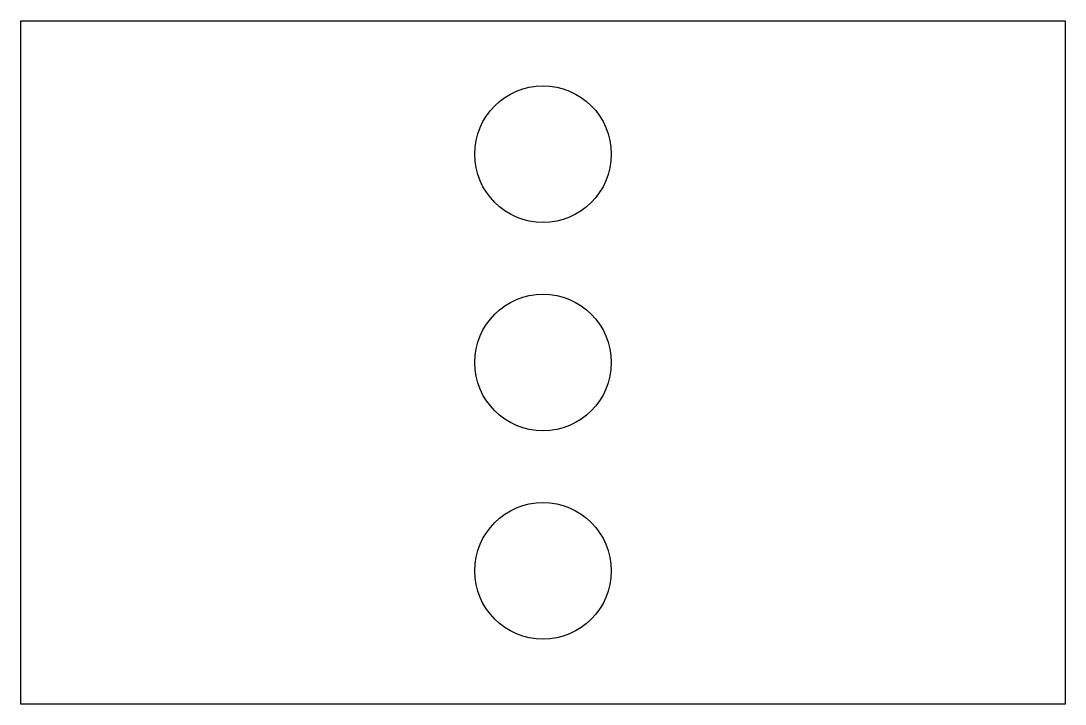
# Model space of a CAD drawing. Header units: millimetres. Extents: x 90.4 to 166.9, y 106.1 to 156.1.
import ezdxf

# ---------------------------------------------------------------- set-up
doc = ezdxf.new("R2010")
doc.units = ezdxf.units.MM
doc.layers.add('Default', color=7, linetype='Continuous')
doc.layers.add('DV3_0', color=7, linetype='Continuous')

# ---------------------------------------------------------------- blocks, each defined once
blk = doc.blocks.new('SE2')
at = {"layer": 'DV3_0', "color": 7, "linetype": 'Continuous'}
for p, q in [((0, 0), (0, 50)), ((0, 50), (76.5, 50)), ((76.5, 50), (76.5, 0)), ((76.5, 0), (0, 0))]:
    blk.add_line(p, q, dxfattribs=at)
for centre in [(38.25, 40.25), (38.25, 25), (38.25, 9.75)]:
    blk.add_circle(centre, 5, dxfattribs=at)

msp = doc.modelspace()

# ---------------------------------------------------------------- block references
at = {"layer": 'Default', "color": 7}
msp.add_blockref('SE2', (90.448, 106.089), dxfattribs=at)

doc.saveas('drawing.dxf')
